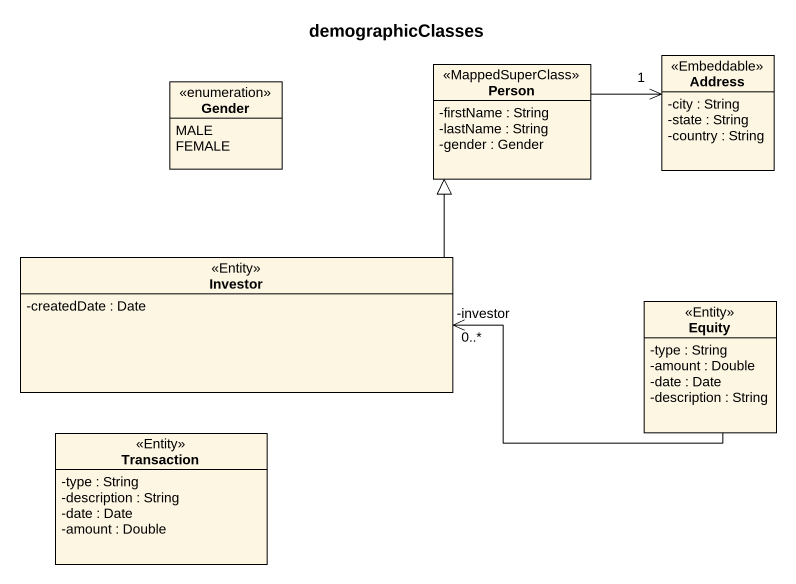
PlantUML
@startuml
title demographicClasses
hide circle
hide empty members
skinparam classAttributeIconSize 0
class Address <<Embeddable>> {
  -city : String
  -state : String
  -country : String
}
enum Gender {
  MALE
  FEMALE
}
class "Person" as Person_ <<MappedSuperClass>> {
  -firstName : String
  -lastName : String
  -gender : Gender
}
class Investor <<Entity>> {
  -createdDate : Date
}
class Equity <<Entity>> {
  -type : String
  -amount : Double
  -date : Date
  -description : String
}
class Transaction <<Entity>> {
  -type : String
  -description : String
  -date : Date
  -amount : Double
}
Person_ -right-> "1" Address
Investor -up-|> Person_
Equity -left-> "-investor\n0..*" Investor
@enduml
